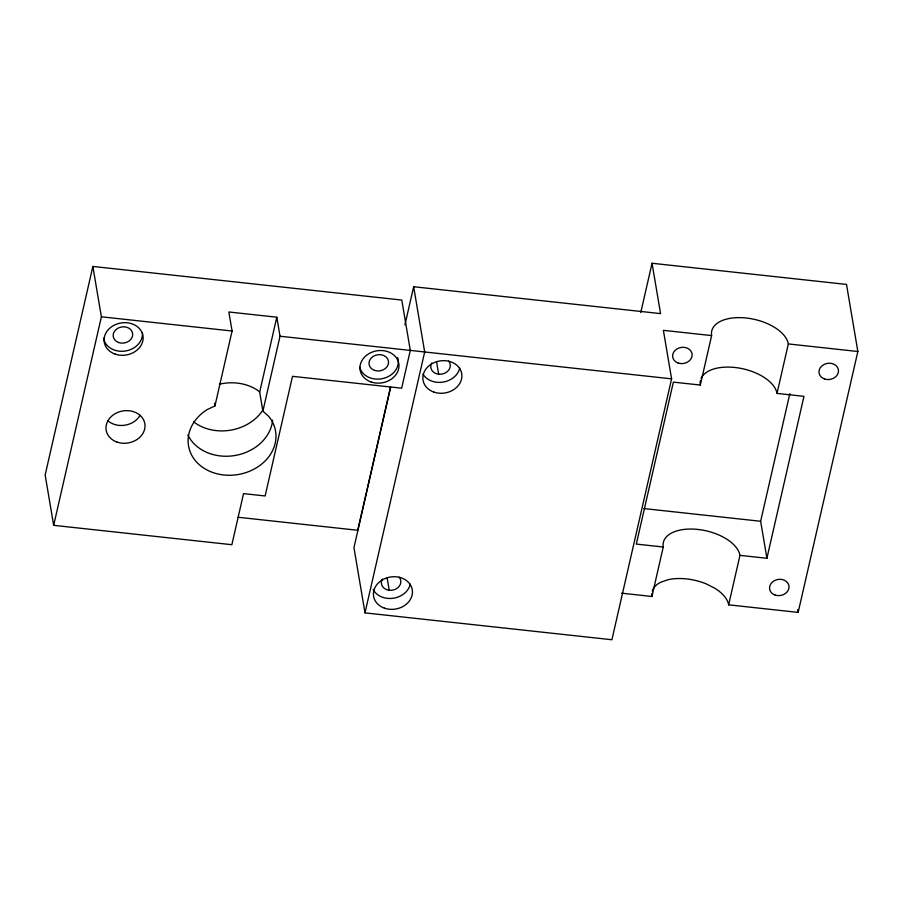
<?xml version="1.0" encoding="UTF-8"?>
<svg xmlns="http://www.w3.org/2000/svg" width="903" height="903" viewBox="0 0 903 903"><rect width="100%" height="100%" fill="white"/><g stroke="black" fill="none" stroke-linecap="round" stroke-linejoin="round"><path stroke-width="1.35" d="M92.862 266.441L45.15 474.967L53.672 525.332L231.857 544.712L243.55 493.625L265.121 495.973L292.504 376.325L401.654 388.2L410.301 350.409L401.779 300.056L92.862 266.441L101.384 316.795L53.672 525.332M214.948 405.932L232.082 331.017L228.865 311.986L276.803 317.213L280.02 336.232L262.886 411.147L268.451 416.102A44.145 36.504 -9.6 0 1 256.666 467.63A44.145 36.504 -9.6 0 1 195.646 460.993A44.145 36.504 -9.6 0 1 207.43 409.454L214.948 405.932L214.485 403.212M262.886 411.147L259.669 392.116L276.803 317.213M390.547 386.856L357.735 530.275L238.132 517.261M390.615 387.387L353.953 547.636L364.993 612.877L611.907 639.742L671.595 378.842L663.389 330.34L711.62 335.589A39.235 20.871 12.9 0 1 746.296 318.014A39.235 20.871 12.9 0 1 788.33 343.93L857.85 351.504L798.162 612.392L728.642 604.829A39.235 20.871 12.9 0 0 714.804 588.225L706.281 583.914A39.235 20.871 12.9 0 0 667.927 579.737L660.567 582.322A39.235 20.871 12.9 0 0 652.282 590.991M404.939 324.82L413.653 286.736L660.567 313.612L652.045 263.258L846.506 284.422L857.85 351.504M364.993 612.877L424.681 351.978L413.653 286.736M640.78 312.506L652.045 263.258M621.614 593.181L651.932 596.477L663.254 547.015A39.235 20.871 12.9 0 1 697.929 529.44A39.235 20.871 12.9 0 1 739.963 555.356L766.907 558.291L803.963 396.338L777.009 393.403A39.235 20.871 12.9 0 0 741.024 368.401A39.235 20.871 12.9 0 0 701.044 378.549M663.254 547.015L636.31 544.08L673.367 382.127L700.31 385.05L711.62 335.589M728.642 604.829L739.963 555.356M777.009 393.403L788.33 343.93M766.907 558.291L760.642 521.268L789.843 393.629M101.384 316.795L232.082 331.017M280.02 336.232L671.595 378.842M643.941 508.57L760.642 521.268M259.669 392.116L257.626 390.31A44.145 36.504 -9.6 0 0 219.395 384.204M797.699 609.66L798.162 612.392M436.6 361.956L438.677 374.181M387.161 578.033L389.238 590.269M700.31 385.05A39.235 20.871 12.9 0 1 700.322 380.885M651.932 596.477A39.235 20.871 12.9 0 1 651.774 593.677M399.182 577.186A9.809 8.116 -9.6 0 1 391.778 590.257A9.809 8.116 -9.6 0 1 382.308 579.06M448.622 361.098A9.809 8.116 -9.6 0 1 441.217 374.181A9.809 8.116 -9.6 0 1 431.747 362.983M272.638 420.109A44.145 36.504 -9.6 0 1 235.209 455.462A44.145 36.504 -9.6 0 1 187.858 434.919M397.625 357.509A19.618 16.231 -9.6 0 1 383.324 378.425A19.618 16.231 -9.6 0 1 359.654 367.081M263.416 409.24A44.145 36.504 -9.6 0 1 193.648 421.87M142.414 332.789A19.618 16.231 -9.6 0 1 124.941 351.075A19.618 16.231 -9.6 0 1 103.574 338.196M140.055 415.357A19.618 16.231 -9.6 0 1 107.875 420.73M459.706 368.176A19.618 16.231 -9.6 0 1 443.181 382.093A19.618 16.231 -9.6 0 1 423.055 374.293M410.267 584.252A19.618 16.231 -9.6 0 1 393.11 598.271A19.618 16.231 -9.6 0 1 373.086 589.433M384.385 608.148A19.618 16.231 -9.6 0 0 412.411 590.867A19.618 16.231 -9.6 0 0 381.992 580.11A19.618 16.231 -9.6 0 0 384.385 608.148M433.824 392.06A19.618 16.231 -9.6 0 0 461.851 374.779A19.618 16.231 -9.6 0 0 431.431 364.033A19.618 16.231 -9.6 0 0 433.824 392.06M775.022 595.021A9.809 8.116 -9.6 0 0 789.03 586.386A9.809 8.116 -9.6 0 0 773.826 581.001A9.809 8.116 -9.6 0 0 775.022 595.021M824.462 378.944A9.809 8.116 -9.6 0 0 838.469 370.298A9.809 8.116 -9.6 0 0 823.265 364.925A9.809 8.116 -9.6 0 0 824.462 378.944M370.919 381.924A19.618 16.231 -9.6 0 0 398.945 364.643A19.618 16.231 -9.6 0 0 368.526 353.897A19.618 16.231 -9.6 0 0 370.919 381.924M374.519 370.365A9.809 8.116 -9.6 0 0 388.527 361.719A9.809 8.116 -9.6 0 0 373.311 356.346A9.809 8.116 -9.6 0 0 374.519 370.365M118.654 342.519A9.809 8.116 -9.6 0 0 132.673 333.884A9.809 8.116 -9.6 0 0 117.458 328.5A9.809 8.116 -9.6 0 0 118.654 342.519M115.065 354.078A19.618 16.231 -9.6 0 0 143.092 336.796A19.618 16.231 -9.6 0 0 112.661 326.051A19.618 16.231 -9.6 0 0 115.065 354.078M116.95 442.052A19.618 16.231 -9.6 0 0 144.977 424.771A19.618 16.231 -9.6 0 0 114.557 414.025A19.618 16.231 -9.6 0 0 116.95 442.052M678.085 363.006A9.809 8.116 -9.6 0 0 692.104 354.371A9.809 8.116 -9.6 0 0 676.889 348.998A9.809 8.116 -9.6 0 0 678.085 363.006"/></g></svg>
